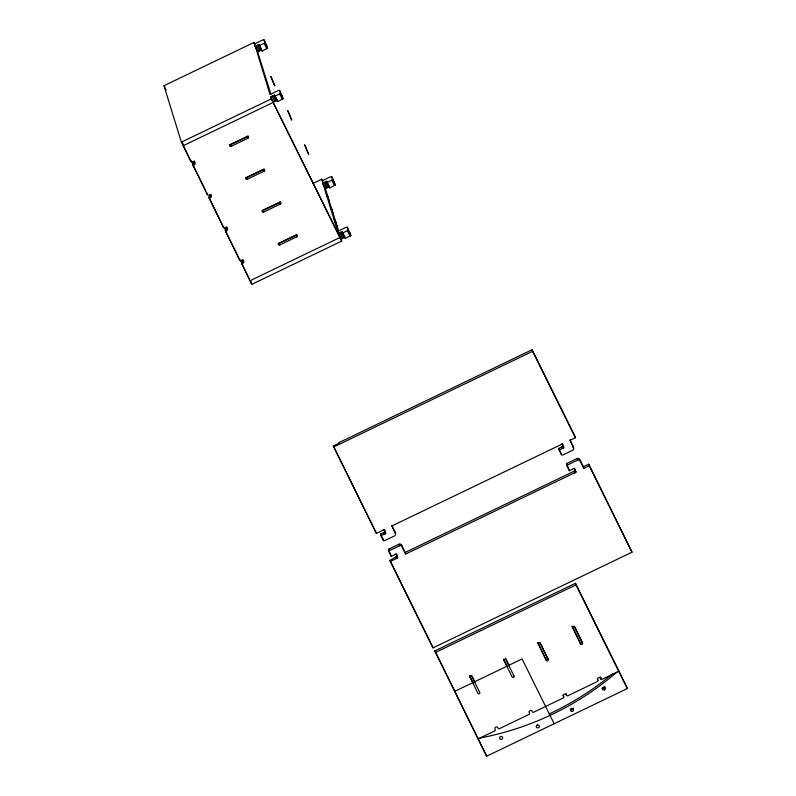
<?xml version="1.0" encoding="UTF-8"?>
<svg xmlns="http://www.w3.org/2000/svg" width="796" height="796" viewBox="0 0 796 796"><rect width="100%" height="100%" fill="white"/><g stroke="black" fill="none" stroke-linecap="round" stroke-linejoin="round"><path stroke-width="1.19" d="M254.252 42.904L253.934 42.327L255.019 46.586L259.307 44.407L262.073 51.103L267.615 48.178L264.073 39.9A2.08 0.547 -26.3 0 0 262.222 40.238L254.471 43.959M267.615 48.178L264.073 39.9M279.615 90.436L283.167 98.714L277.615 101.629L274.948 96.226L280.441 93.411L279.615 90.436A2.08 0.547 -26.3 0 0 277.764 90.764L270.013 94.485L255.466 46.845M331.773 176.712L335.325 184.99L329.773 187.906L327.106 182.513L332.569 179.727L331.773 176.712A2.08 0.547 -26.3 0 0 329.922 177.05L322.181 180.762M347.325 227.238L350.867 235.516L345.325 238.442L342.648 233.039L348.141 230.223L347.325 227.238A2.08 0.547 -26.3 0 0 345.464 227.576L337.723 231.298M280.481 93.341L283.167 98.684M332.638 179.617L335.325 184.961M340.877 239.208L345.046 237.099M264.919 42.845L259.397 45.7M262.073 51.103L261.665 49.77L257.625 51.929L270.889 94.047M277.615 101.629L277.426 100.585M329.773 187.906L329.365 186.582L325.325 188.742L338.599 230.85M342.648 233.039C343.583 230.024 337.444 233.517 338.579 234.084M274.948 96.226L274.54 94.903L270.511 97.082L341.743 241.079L251.735 284.361L241.526 263.108A1.045 1.005 -17.1 0 1 241.974 261.874L242.521 261.605A1.562 1.502 -17.1 0 0 243.387 259.954M277.326 100.674L274.65 95.281M327.106 182.513L326.698 181.18L322.659 183.279L325.663 188.791M342.36 232.084L345.325 238.442M273.207 95.54L275.884 100.943L273.446 102.087L273.545 102.674M275.884 100.943L277.396 100.286M328.042 187.219L325.375 181.816M242.014 264.7A1.045 1.005 -17.1 0 1 242.462 263.476L243.009 263.207A1.562 1.502 -17.1 0 0 243.755 261.178A1.562 1.502 -17.1 0 0 241.676 260.501L241.128 260.77A1.045 1.005 -17.1 0 1 239.865 260.352L225.756 231.845A1.045 1.005 -17.1 0 1 226.203 230.621L226.751 230.352A1.562 1.502 -17.1 0 0 227.497 228.323A1.562 1.502 -17.1 0 0 225.417 227.656L224.87 227.915A1.045 1.005 -17.1 0 1 223.606 227.507L209.497 199A1.045 1.005 -17.1 0 1 209.945 197.766L210.492 197.498A1.562 1.502 -17.1 0 0 211.239 195.478A1.562 1.502 -17.1 0 0 209.159 194.801L208.612 195.06A1.045 1.005 -17.1 0 1 207.348 194.652L192.751 164.553A1.045 1.005 -17.1 0 1 193.199 163.319L193.746 163.051A1.562 1.502 -17.1 0 0 194.483 161.031M193.239 166.145A1.045 1.005 -17.1 0 1 193.687 164.911L194.234 164.653A1.562 1.502 -17.1 0 0 194.98 162.623A1.562 1.502 -17.1 0 0 192.901 161.946L192.353 162.205A1.045 1.005 -17.1 0 1 191.09 161.797L181.359 142.146L163.996 85.709L254.004 42.427L255.068 44.586M209.497 199L209.01 197.398A1.045 1.005 -17.1 0 1 209.457 196.174L210.005 195.906A1.562 1.502 -17.1 0 0 210.89 194.642M225.756 231.845L225.268 230.253A1.045 1.005 -17.1 0 1 225.716 229.029L226.263 228.76A1.562 1.502 -17.1 0 0 227.129 227.099M181.359 142.146L271.366 98.873L270.829 97.112M191.677 162.374L193.846 161.329M229.318 144.564A1.045 1.005 -17.1 0 0 230.561 144.792L247.437 136.683A1.045 1.005 -17.1 0 0 248.024 135.837M231.049 146.394L247.924 138.275A1.045 1.005 -17.1 0 0 248.412 136.922A1.045 1.005 -17.1 0 0 247.029 136.474L230.153 144.593A1.045 1.005 -17.1 0 0 229.666 145.937A1.045 1.005 -17.1 0 0 231.049 146.394L230.561 144.792M245.576 177.418A1.045 1.005 -17.1 0 0 246.82 177.647L263.695 169.528A1.045 1.005 -17.1 0 0 264.103 169.19M247.307 179.239L264.182 171.13A1.045 1.005 -17.1 0 0 264.67 169.777A1.045 1.005 -17.1 0 0 263.287 169.329L246.412 177.438A1.045 1.005 -17.1 0 0 245.924 178.792A1.045 1.005 -17.1 0 0 247.307 179.239L246.82 177.647M312.818 183.508L321.703 179.239L321.962 179.717M224.193 228.084L226.363 227.039M262.282 210.552A1.045 1.005 -17.1 0 0 263.078 210.502L279.953 202.383A1.045 1.005 -17.1 0 0 280.481 201.806M263.566 212.094L280.441 203.975A1.045 1.005 -17.1 0 0 280.928 202.632A1.045 1.005 -17.1 0 0 279.545 202.184L262.67 210.293A1.045 1.005 -17.1 0 0 262.183 211.646A1.045 1.005 -17.1 0 0 263.566 212.094L263.078 210.502M240.452 260.939L242.621 259.894M278.301 243.287A1.045 1.005 -17.1 0 0 279.336 243.347L296.212 235.238A1.045 1.005 -17.1 0 0 296.799 234.392M279.824 244.949L296.699 236.83A1.045 1.005 -17.1 0 0 297.187 235.477A1.045 1.005 -17.1 0 0 295.804 235.029L278.928 243.148A1.045 1.005 -17.1 0 0 278.441 244.501A1.045 1.005 -17.1 0 0 279.824 244.949L279.336 243.347M249.954 280.759L339.962 237.477L339.474 235.885M563.379 446.118A1.045 1.005 -17.1 0 1 562.026 446.855L558.673 448.466L561.429 454.645A1.045 1.005 -17.1 0 0 562.682 455.053L572.742 450.218A2.08 2.01 -17.1 0 0 573.637 447.76L569.966 440.317L575.359 437.73L574.871 436.128L532.106 349.723L338.768 442.695L338.927 443.223L333.305 445.929L376.399 533.4L382.568 530.435A1.045 1.005 -17.1 0 1 383.891 529.798A1.045 1.005 -17.1 0 1 384.528 531.071L385.085 532.196A1.045 1.005 -17.1 0 1 385.712 533.469A1.045 1.005 -17.1 0 1 384.388 534.106L381.025 535.718L383.294 540.295A1.045 1.005 -17.1 0 0 384.558 540.703L394.607 535.867A2.08 2.01 -17.1 0 0 395.503 533.419L391.871 525.44M333.633 446.994L532.594 351.325L532.106 349.723M381.025 535.718L380.538 534.126L383.891 532.504A1.045 1.005 -17.1 0 0 385.244 531.29M559.16 450.058L562.513 448.447A1.045 1.005 -17.1 0 0 563.847 447.81A1.045 1.005 -17.1 0 0 563.21 446.536L562.653 445.412A1.045 1.005 -17.1 0 0 562.026 444.138A1.045 1.005 -17.1 0 0 560.702 444.775L391.841 525.977L395.503 533.419M588.751 464.177L589.239 465.779L583.846 468.366L583.359 466.774L588.751 464.177L632.004 552.185L433.034 647.854L390.279 561.449L396.448 558.484A1.045 1.005 -17.1 0 0 397.771 557.847A1.045 1.005 -17.1 0 0 397.144 556.573L396.587 555.449A1.045 1.005 -17.1 0 0 395.96 554.175A1.045 1.005 -17.1 0 0 394.637 554.812L391.274 556.424L388.518 550.245A1.045 1.005 -17.1 0 1 388.965 549.011L399.025 544.185A2.08 2.01 -17.1 0 1 401.532 545.001L405.721 554.026L574.583 472.824A1.045 1.005 -17.1 0 0 575.906 472.187L575.418 470.595M575.906 472.187A1.045 1.005 -17.1 0 0 575.279 470.914L574.722 469.789A1.045 1.005 -17.1 0 0 574.085 468.516A1.045 1.005 -17.1 0 0 572.762 469.152L569.409 470.764L566.653 464.585A1.045 1.005 -17.1 0 1 567.1 463.362L577.15 458.526A2.08 2.01 -17.1 0 1 579.667 459.342L583.359 466.774M389.005 551.837A1.045 1.005 -17.1 0 1 389.453 550.613L399.512 545.777A2.08 2.01 -17.1 0 1 402.03 546.593L405.721 554.026M567.14 466.187A1.045 1.005 -17.1 0 1 567.588 464.954L577.647 460.118A2.08 2.01 -17.1 0 1 580.155 460.934L583.846 468.366M397.075 555.24A1.045 1.005 -17.1 0 1 395.96 556.882L389.95 560.384L390.279 561.449M405.224 552.424L574.095 471.232A1.045 1.005 -17.1 0 0 575.448 470.008M434.855 650.919L575.478 583.299L626.79 686.978L627.288 688.58L486.655 756.2L434.855 650.919L486.655 756.2M435.342 652.511L575.976 584.891L575.478 583.299M454.586 691.396L522.086 658.939L554.155 723.743M271.963 96.117L274.71 101.5M257.665 51.282L257.904 51.71L257.586 51.133M322.778 181.398L321.644 179.13L323.166 183.657M326.579 195.169L329.494 201.159L329.315 200.682M329.415 204.403L332.33 210.383M333.355 213.746L330.529 207.905M257.834 51.611L255.168 46.208M325.295 187.936L325.614 188.523L325.425 188.045M328.38 197.647L325.524 191.766L325.713 192.244M336.151 222.91L333.484 217.507M337.026 225.984L337.265 226.422L334.38 220.562M337.434 230.104L337.882 231.039M599.995 676.799L600.751 678.928A1.045 1.005 -17.1 0 0 602.005 679.336L618.731 671.297L618.243 669.695M600.751 678.928L600.482 678.401A1.562 1.502 -17.1 0 0 598.413 677.724A1.562 1.502 -17.1 0 0 597.677 679.754L597.935 680.282A1.045 1.005 -17.1 0 1 597.488 681.505L567.787 695.784A1.045 1.005 -17.1 0 1 566.533 695.376L566.264 694.848A1.562 1.502 -17.1 0 0 564.195 694.182A1.562 1.502 -17.1 0 0 563.449 696.202L563.707 696.739A1.045 1.005 -17.1 0 1 563.26 697.963L533.569 712.241A1.045 1.005 -17.1 0 1 532.315 711.833L532.046 711.306A1.562 1.502 -17.1 0 0 529.967 710.639A1.562 1.502 -17.1 0 0 529.231 712.659L529.489 713.186A1.045 1.005 -17.1 0 1 529.042 714.42L499.351 728.698A1.045 1.005 -17.1 0 1 498.087 728.29L497.828 727.763A1.562 1.502 -17.1 0 0 495.749 727.086A1.562 1.502 -17.1 0 0 495.012 729.116L495.271 729.643A1.045 1.005 -17.1 0 1 494.823 730.877L478.098 738.917L477.61 737.325M532.594 351.325L575.359 437.73M589.239 465.779L632.004 552.185M563.21 446.536L562.165 443.81L562.653 445.412M575.279 470.914L574.224 468.187L574.722 469.789M566.653 464.585L569.409 470.764M558.673 448.466L561.429 454.645M575.976 584.891L627.288 688.58M574.453 626.352L581.936 641.476A1.045 1.005 -17.1 0 1 581.438 642.83A1.045 1.005 -17.1 0 1 580.055 642.382L572.035 626.173L580.543 643.974A1.045 1.005 -17.1 0 0 581.926 644.422A1.045 1.005 -17.1 0 0 582.423 643.068L574.404 626.87A1.045 1.005 -17.1 0 0 573.02 626.422A1.045 1.005 -17.1 0 0 572.533 627.775M264.173 43.402L266.849 48.805M331.882 180.214L334.549 185.617M259.108 44.745L261.247 49.063M326.808 181.558L329.484 186.96M257.665 45.014L260.342 50.407M348.2 230.094L350.877 235.487M256.491 45.571L259.168 50.974M324.201 182.383L326.867 187.786M279.714 93.938L282.391 99.331M347.424 230.74L350.091 236.143M322.868 183.02L325.544 188.423M255.277 46.586L257.954 51.989M340.917 232.342L343.583 237.745M339.743 232.91L342.419 238.312M271.366 98.873L341.743 241.079M540.225 642.81L548.205 659.526A1.045 1.005 -17.1 0 1 547.708 660.879A1.045 1.005 -17.1 0 1 546.325 660.431L537.817 642.631L546.325 660.431M548.205 659.526L540.185 643.327A1.045 1.005 -17.1 0 0 538.802 642.879A1.045 1.005 -17.1 0 0 538.305 644.223M505.47 658.183L509.211 665.745M503.599 659.088L507.341 666.65M471.789 675.724L474.993 682.202M473.123 683.097L469.381 675.545L477.889 693.336A1.045 1.005 -17.1 0 0 479.272 693.784A1.045 1.005 -17.1 0 0 479.759 692.44L471.749 676.232A1.045 1.005 -17.1 0 0 470.366 675.784A1.045 1.005 -17.1 0 0 469.869 677.137M385.085 532.196L384.03 529.469L384.528 531.071M163.996 85.709L166.135 90.028M388.518 550.245L390.329 553.907M380.538 534.126L382.349 537.788M333.305 445.929L376.399 533.4M389.95 560.384L433.034 647.854M191.09 161.797L182.652 144.156L183.14 145.748L273.147 102.465L272.66 100.873M205.776 190.871L192.751 164.553M239.865 260.352L225.268 230.253M249.466 279.157L241.526 263.108M570.006 439.78L573.637 447.76M322.042 179.876L322.34 180.503M325.216 187.786L324.917 187.15M254.332 43.064L254.63 43.7M257.506 50.974L257.207 50.337M340.977 238.571L341.156 239.049L338.24 233.129L322.987 183.398M209.01 197.398L223.606 227.507M579.667 459.342L580.155 460.934M577.15 458.526L577.647 460.118M574.095 471.232L574.583 472.824M562.026 446.855L562.513 448.447M567.1 463.362L567.588 464.954M597.935 680.282L597.438 678.69A1.045 1.005 -17.1 0 1 597.408 679.456M580.055 642.382L580.543 643.974M566.533 695.376L566.036 693.784A1.045 1.005 -17.1 0 0 566.344 694.092M563.707 696.739L563.22 695.137A1.045 1.005 -17.1 0 1 563.15 695.993M401.532 545.001L402.03 546.593M399.025 544.185L399.512 545.777M397.144 556.573L396.1 553.847L396.587 555.449M395.96 556.882L396.448 558.484M296.212 235.238L296.699 236.83M383.891 532.504L384.388 534.106M388.965 549.011L389.453 550.613M390.786 554.832L391.274 556.424M279.953 202.383L280.441 203.975M383.294 540.295L382.806 538.703A1.045 1.005 -17.1 0 0 383.274 539.101M263.695 169.528L264.182 171.13M247.437 136.683L247.924 138.275M250.65 280.829L251.735 284.361M241.974 261.874L242.462 263.476M226.263 228.76L226.751 230.352M225.716 229.029L226.203 230.621M210.005 195.906L210.492 197.498M209.457 196.174L209.945 197.766M207.348 194.652L206.861 193.06A1.045 1.005 -17.1 0 0 207.328 193.458M193.746 163.051L194.234 164.653M193.199 163.319L193.687 164.911M182.463 142.454L183.548 145.957M281.376 95.828A2.08 0.547 -26.3 0 1 282.291 95.828M266.222 45.213A2.08 0.547 -26.3 0 1 266.74 45.302M395.015 531.818A2.08 2.01 -17.1 0 1 395.115 532.852M384.587 530.594A1.045 1.005 -17.1 0 1 384.856 530.733M573.14 446.158A2.08 2.01 -17.1 0 1 573.09 447.7M562.722 444.944A1.045 1.005 -17.1 0 1 563.14 445.203M561.568 453.501A1.045 1.005 -17.1 0 1 561.17 453.312M574.782 469.322A1.045 1.005 -17.1 0 1 575.13 469.511M616.86 672.192A284.461 274.113 -17.1 0 1 479.978 738.021M612.83 673.595A284.461 274.113 -17.1 0 1 549.19 713.942M573.07 708.191A1.562 1.502 -17.1 0 1 570.274 709.316M604.731 686.391A1.562 1.502 -17.1 0 1 604.204 688.162L603.856 688.361A1.562 1.502 -17.1 0 1 602.313 688.172M601.338 677.784A1.045 1.005 -17.1 0 1 600.98 677.794M600.562 677.645A1.045 1.005 -17.1 0 1 600.264 677.326M547.708 657.934A1.045 1.005 -17.1 0 1 547.22 659.277A1.045 1.005 -17.1 0 1 545.837 658.829M349.086 232.631A2.08 0.547 -26.3 0 1 349.991 232.641M333.922 182.025A2.08 0.547 -26.3 0 1 334.449 182.115M240.014 259.217A1.045 1.005 -17.1 0 1 239.377 258.76M191.418 160.683A1.045 1.005 -17.1 0 1 190.602 160.205M604.701 689.764L604.343 689.963A1.562 1.502 -17.1 0 1 602.522 689.485L602.323 689.147A1.562 1.502 -17.1 0 1 602.851 687.366L603.209 687.167A1.562 1.502 -17.1 0 1 605.03 687.644L605.229 687.983A1.562 1.502 -17.1 0 1 604.701 689.764M500.545 736.539L500.196 736.728A1.562 1.502 -17.1 0 0 499.669 738.509L499.858 738.847A1.562 1.502 -17.1 0 0 502.565 737.355L502.366 737.006A1.562 1.502 -17.1 0 0 500.545 736.539M537.23 725.047L536.872 725.246A1.562 1.502 -17.1 0 0 536.345 727.027L536.544 727.365A1.562 1.502 -17.1 0 0 539.25 725.862L539.051 725.524A1.562 1.502 -17.1 0 0 537.23 725.047M571.448 708.599L571.09 708.788A1.562 1.502 -17.1 0 0 570.563 710.569L570.762 710.908A1.562 1.502 -17.1 0 0 573.468 709.415L573.269 709.067A1.562 1.502 -17.1 0 0 571.448 708.599M270.889 76.565L274.829 85.918L270.929 76.635M287.814 110.763L291.754 120.116L287.853 110.833M304.739 144.971L308.679 154.325L304.739 144.971M513.987 675.983L505.967 659.784A1.045 1.005 -17.1 0 0 504.584 659.327A1.045 1.005 -17.1 0 0 504.087 660.68L512.107 676.879A1.045 1.005 -17.1 0 0 513.49 677.336A1.045 1.005 -17.1 0 0 513.987 675.983"/></g></svg>
